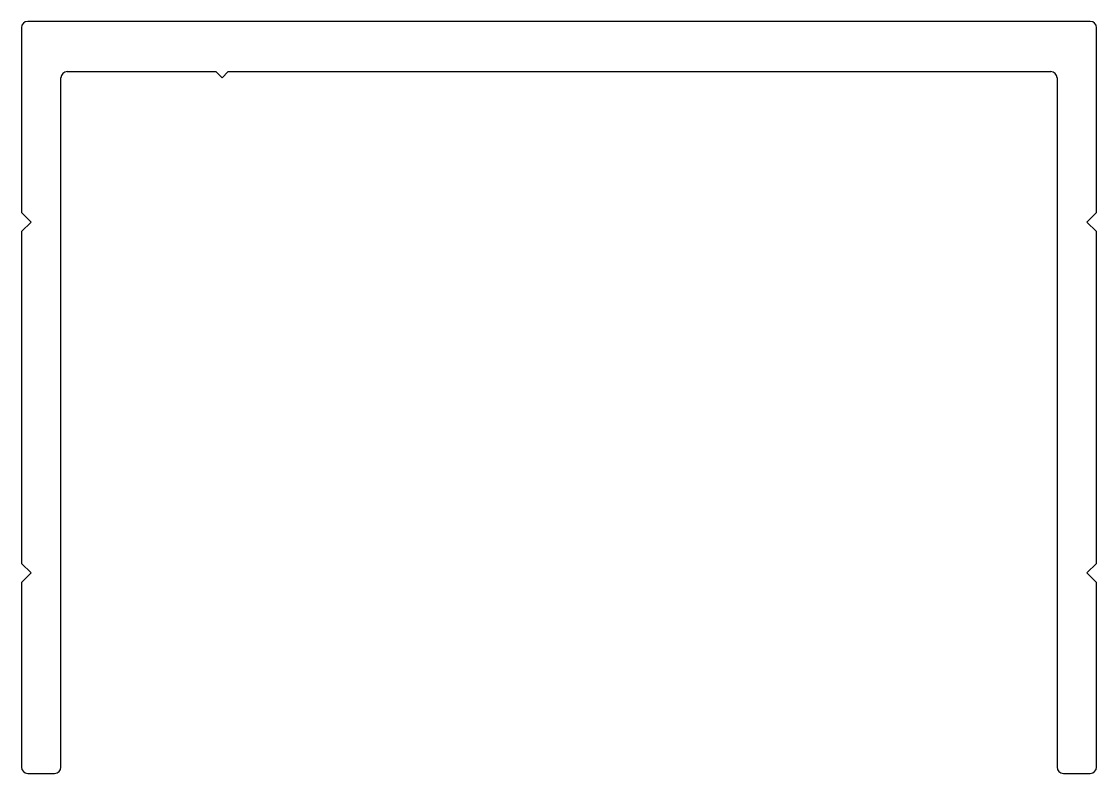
# Model space of a CAD drawing. Extents: x -32.4 to 10.5, y -17.8 to 12.2.
import ezdxf

# ---------------------------------------------------------------- set-up
doc = ezdxf.new("R2010")
doc.units = 0
doc.header["$MEASUREMENT"] = 0
doc.layers.get('0').update_dxf_attribs({"linetype": 'CONTINUOUS'})

msp = doc.modelspace()

# ---------------------------------------------------------------- linework, layer by layer
for p, q in [((10.211, 12.228), (-32.179, 12.228)), ((-32.429, 11.978), (-32.429, 4.608)), ((10.461, 4.608), (10.461, 11.978)), ((-30.859, -17.522), (-30.859, 9.978)), ((-30.609, 10.228), (-24.679, 10.228)), ((-24.679, 10.228), (-24.429, 9.978)), ((-24.429, 9.978), (-24.179, 10.228)), ((-24.179, 10.228), (8.641, 10.228)), ((8.891, 9.978), (8.891, -17.522)), ((-32.429, 4.608), (-32.049, 4.228)), ((10.081, 4.228), (10.461, 4.608)), ((-32.049, 4.228), (-32.429, 3.848)), ((10.461, 3.848), (10.081, 4.228)), ((-32.429, 3.848), (-32.429, -9.392)), ((10.461, -9.392), (10.461, 3.848)), ((-32.429, -9.392), (-32.049, -9.772)), ((10.081, -9.772), (10.461, -9.392)), ((-32.049, -9.772), (-32.429, -10.152)), ((10.461, -10.152), (10.081, -9.772)), ((-32.429, -10.152), (-32.429, -17.522)), ((10.461, -17.522), (10.461, -10.152)), ((-32.179, -17.772), (-31.109, -17.772)), ((9.141, -17.772), (10.211, -17.772))]:
    msp.add_line(p, q)
for centre, start, end in [((-32.179, 11.978), 90, 180), ((10.211, 11.978), 0, 90), ((-30.609, 9.978), 90, 180), ((8.641, 9.978), 0, 90), ((-32.179, -17.522), 180, 270), ((-31.109, -17.522), 270, 0), ((9.141, -17.522), 180, 270), ((10.211, -17.522), 270, 0)]:
    msp.add_arc(centre, 0.25, start, end)

doc.saveas('drawing.dxf')
